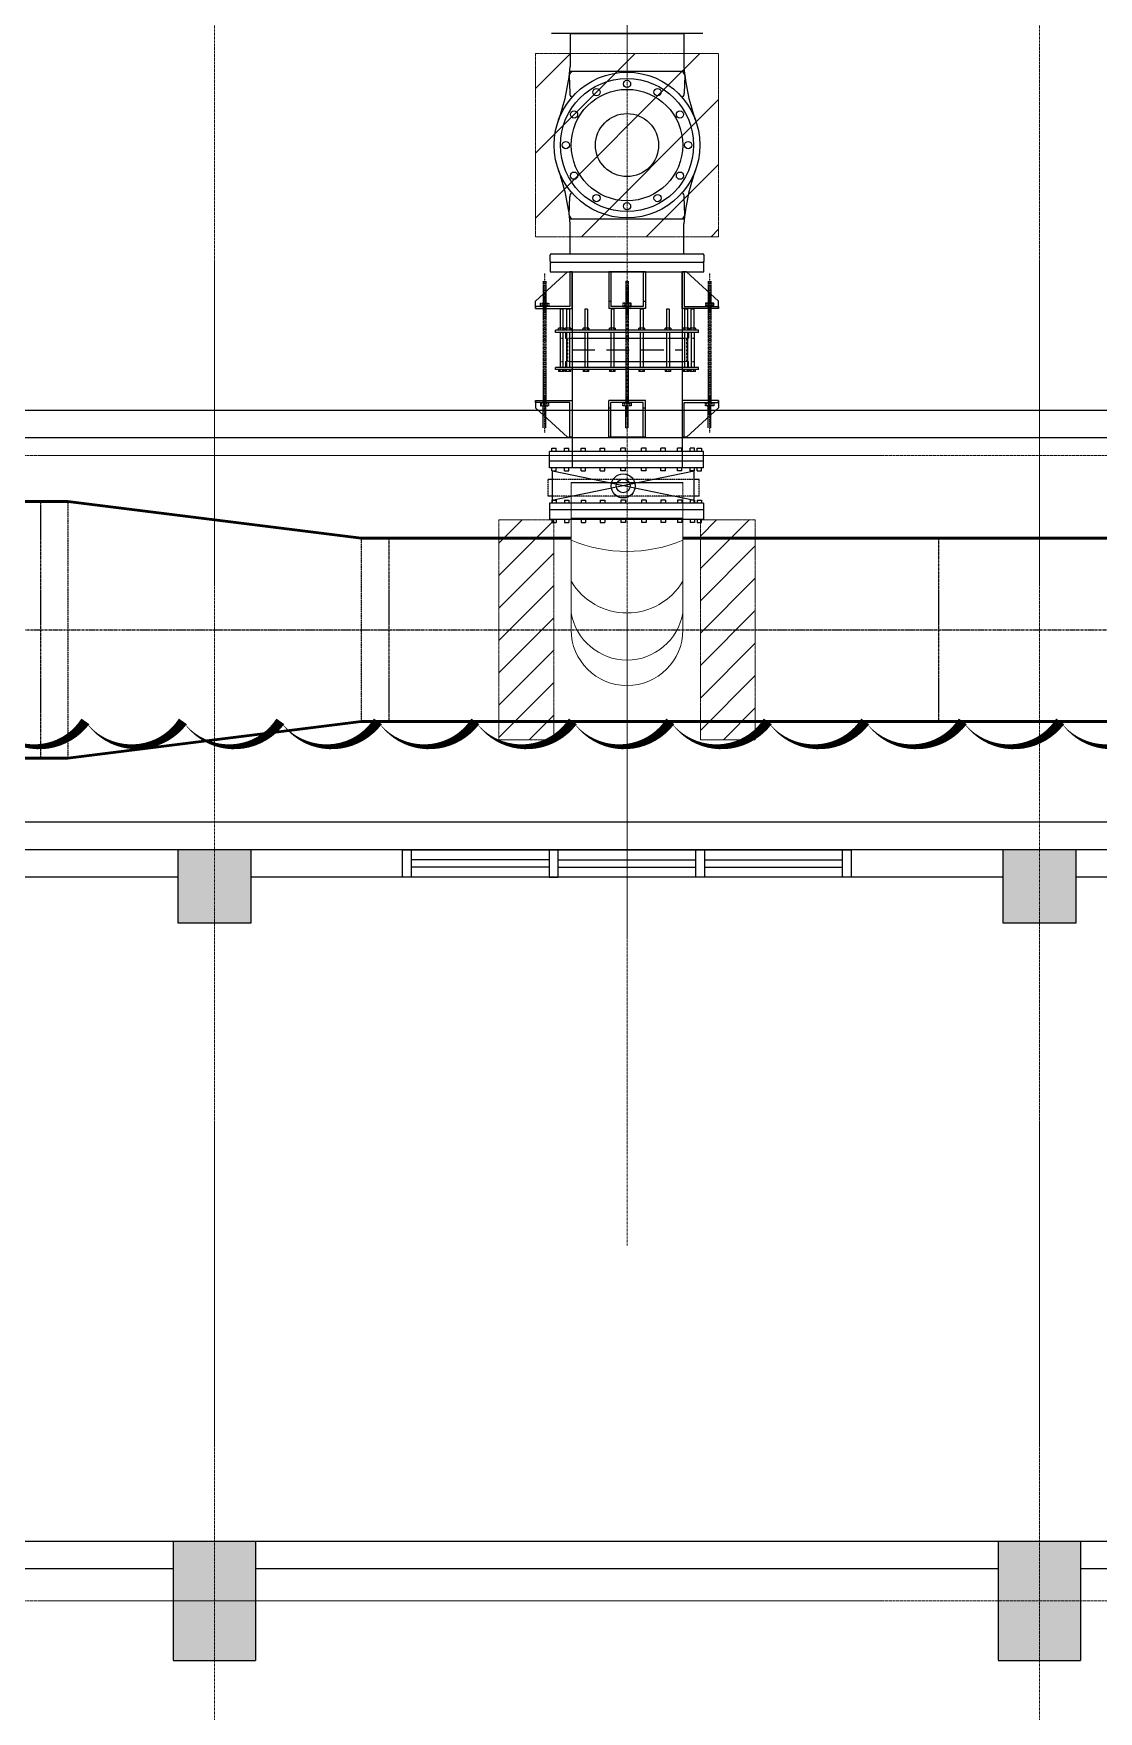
# Model space of a CAD drawing. Header units: inches. Extents: x 0 to 235202, y 0 to 361577.
# Drawn here: x 139195 to 145004, y 297622 to 306778 of the extents above; entities that cross this region are included whole.
import ezdxf

# ---------------------------------------------------------------- set-up
doc = ezdxf.new("R2010")
doc.units = ezdxf.units.IN
doc.header["$MEASUREMENT"] = 0
for name, pattern in [('CENTER', [2, 1.25, -0.25, 0.25, -0.25]), ('HIDDEN', [0.375, 0.25, -0.125]), ('PHANTOM2', [1.25, 0.625, -0.125, 0.125, -0.125, 0.125, -0.125])]:
    doc.linetypes.add(name, pattern=pattern)
for name, color, linetype, lineweight in [('.5', 8, 'Continuous', 0), ('DIM', 251, 'Continuous', 0), ('hid', 8, 'HIDDEN', 0)]:
    doc.layers.add(name, color=color, linetype=linetype, lineweight=lineweight)
for name, color, linetype in [('1', 1, 'CENTER'), ('2', 2, 'HIDDEN'), ('ID_LEGEND', 3, 'Continuous'), ('PIPE', 3, 'Continuous'), ('pipes', 2, 'Continuous'), ('sleeve type coupling', 1, 'Continuous'), ('steel elbow 90deg', 3, 'Continuous')]:
    doc.layers.add(name, color=color, linetype=linetype)

msp = doc.modelspace()

# ---------------------------------------------------------------- hatches: boundary and pattern name
at = {"layer": 'DIM', "linetype": 'HIDDEN', "lineweight": 25, "ltscale": 10}
h = msp.add_hatch(color=8, dxfattribs=at)
h.paths.add_polyline_path([(144882.6, 302324.5), (144482.6, 302324.5), (144482.6, 301924.5), (144882.6, 301924.5)])
h.paths.add_polyline_path([(140382.6, 302324.5), (139982.6, 302324.5), (139982.6, 301924.5), (140382.6, 301924.5)])
h.paths.add_polyline_path([(140407.6, 298549.5), (139957.6, 298549.5), (139957.6, 297899.5), (140407.6, 297899.5)])
h.paths.add_polyline_path([(144907.6, 298549.5), (144457.6, 298549.5), (144457.6, 297899.5), (144907.6, 297899.5)])

# ---------------------------------------------------------------- linework, layer by layer
at = {"layer": '.5', "color": 8, "linetype": 'CENTER', "ltscale": 10}
for p, q in [((140182.6, 294028.3), (140182.6, 325315.2)), ((144682.6, 294028.3), (144682.6, 325272.8)), ((142432.6, 323494.6), (142432.6, 300165.4)), ((169573.2, 304475.8), (105058.9, 304475.8)), ((169573.2, 298225.3), (105058.9, 298225.3))]:
    msp.add_line(p, q, dxfattribs=at)
at = {"color": 8, "lineweight": -3, "ltscale": 5}
for p, q in [((142845.4, 306777.8), (142019.8, 306777.8)), ((142012.6, 305535.9), (142012.6, 305569.4)), ((142019.8, 305576.7), (142845.4, 305576.7)), ((142845.4, 305528.7), (142019.8, 305528.7)), ((142852.6, 305569.4), (142852.6, 305535.9))]:
    msp.add_line(p, q, dxfattribs=at)
at = {"color": 8}
for p, q in [((142852.6, 305528.7), (142012.6, 305528.7)), ((142012.6, 305528.7), (142012.6, 305476.7)), ((142852.6, 305476.7), (142852.6, 305528.7)), ((141932.6, 305316.7), (142107.6, 305476.7)), ((142012.6, 305476.7), (142852.6, 305476.7)), ((142107.6, 305476.7), (142132.6, 305476.7)), ((142132.6, 305476.7), (142120.6, 305476.7)), ((142120.6, 305476.7), (142120.6, 305288.7)), ((142132.6, 305276.7), (142132.6, 305476.7)), ((142332.6, 305476.7), (142332.6, 305276.7)), ((142532.6, 305476.7), (142332.6, 305476.7)), ((142344.6, 305476.7), (142344.6, 305288.7)), ((142520.6, 305476.7), (142520.6, 305288.7)), ((142532.6, 305476.7), (142532.6, 305276.7)), ((142757.6, 305476.7), (142732.6, 305476.7)), ((142732.6, 305476.7), (142744.6, 305476.7)), ((142732.6, 305276.7), (142732.6, 305476.7)), ((142744.6, 305476.7), (142744.6, 305288.7)), ((142932.6, 305316.7), (142757.6, 305476.7)), ((141932.6, 305276.7), (141932.6, 305316.7)), ((142120.6, 305288.7), (141932.6, 305288.7)), ((141932.6, 305288.7), (141932.6, 305276.7)), ((141932.6, 305276.7), (142132.6, 305276.7)), ((142332.6, 305316.7), (142344.6, 305316.7)), ((142532.6, 305276.7), (142332.6, 305276.7)), ((142520.6, 305288.7), (142344.6, 305288.7)), ((142520.6, 305316.7), (142532.6, 305316.7)), ((142932.6, 305276.7), (142732.6, 305276.7)), ((142744.6, 305288.7), (142932.6, 305288.7)), ((142932.6, 305276.7), (142932.6, 305316.7)), ((142932.6, 305288.7), (142932.6, 305276.7)), ((141932.6, 304776.3), (141932.6, 304736.3)), ((141932.6, 304764.3), (141932.6, 304776.3)), ((141932.6, 304776.3), (142132.6, 304776.3)), ((142120.6, 304764.3), (141932.6, 304764.3)), ((141932.6, 304736.3), (142107.6, 304576.3)), ((142120.6, 304576.3), (142120.6, 304764.3)), ((142132.6, 304776.3), (142132.6, 304576.3)), ((142332.6, 304576.3), (142332.6, 304776.3)), ((142532.6, 304776.3), (142332.6, 304776.3)), ((142332.6, 304736.3), (142344.6, 304736.3)), ((142344.6, 304576.3), (142344.6, 304764.3)), ((142520.6, 304764.3), (142344.6, 304764.3)), ((142520.6, 304576.3), (142520.6, 304764.3)), ((142520.6, 304736.3), (142532.6, 304736.3)), ((142532.6, 304576.3), (142532.6, 304776.3)), ((142932.6, 304776.3), (142732.6, 304776.3)), ((142732.6, 304776.3), (142732.6, 304576.3)), ((142744.6, 304576.3), (142744.6, 304764.3)), ((142744.6, 304764.3), (142932.6, 304764.3)), ((142932.6, 304736.3), (142757.6, 304576.3)), ((142932.6, 304776.3), (142932.6, 304736.3)), ((142932.6, 304764.3), (142932.6, 304776.3)), ((142107.6, 304576.3), (142132.6, 304576.3)), ((142132.6, 304576.3), (142120.6, 304576.3)), ((142532.6, 304576.3), (142332.6, 304576.3)), ((142757.6, 304576.3), (142732.6, 304576.3)), ((142732.6, 304576.3), (142744.6, 304576.3)), ((142850.1, 304497.6), (142010.1, 304497.6)), ((142010.1, 304408.9), (142010.1, 304497.6)), ((142850.1, 304444.9), (142010.1, 304444.9)), ((142022.2, 304514.8), (142046.4, 304514.8)), ((142022.2, 304497.6), (142022.2, 304514.8)), ((142046.4, 304497.6), (142046.4, 304514.8)), ((142091.5, 304514.8), (142115.7, 304514.8)), ((142091.5, 304497.6), (142091.5, 304514.8)), ((142115.7, 304497.6), (142115.7, 304514.8)), ((142181.8, 304514.8), (142206, 304514.8)), ((142181.8, 304497.6), (142181.8, 304514.8)), ((142206, 304497.6), (142206, 304514.8)), ((142286.9, 304514.8), (142311.1, 304514.8)), ((142286.9, 304497.6), (142286.9, 304514.8)), ((142311.1, 304497.6), (142311.1, 304514.8)), ((142399.7, 304497.6), (142399.7, 304514.8)), ((142423.9, 304514.8), (142399.7, 304514.8)), ((142423.9, 304497.6), (142423.9, 304514.8)), ((142512.5, 304497.6), (142512.5, 304514.8)), ((142536.8, 304514.8), (142512.5, 304514.8)), ((142536.8, 304497.6), (142536.8, 304514.8)), ((142617.7, 304497.6), (142617.7, 304514.8)), ((142641.9, 304514.8), (142617.7, 304514.8)), ((142641.9, 304497.6), (142641.9, 304514.8)), ((142707.9, 304497.6), (142707.9, 304514.8)), ((142732.2, 304514.8), (142707.9, 304514.8)), ((142732.2, 304497.6), (142732.2, 304514.8)), ((142777.2, 304497.6), (142777.2, 304514.8)), ((142801.4, 304514.8), (142777.2, 304514.8)), ((142801.4, 304497.6), (142801.4, 304514.8)), ((142815.5, 304497.6), (142815.5, 304514.8)), ((142815.5, 304514.8), (142839.7, 304514.8)), ((142839.7, 304514.8), (142839.7, 304497.6)), ((142850.1, 304408.9), (142850.1, 304497.6)), ((142025.6, 304344.5), (142002.4, 304344.5)), ((142850.1, 304408.9), (142010.1, 304408.9)), ((142022.2, 304391.7), (142022.2, 304408.9)), ((142022.2, 304230.9), (142798.1, 304391.7)), ((142022.2, 304391.7), (142046.4, 304391.7)), ((142025.6, 304391.7), (142801.4, 304230.9)), ((142025.6, 304213.7), (142025.6, 304391.7)), ((142046.4, 304391.7), (142046.4, 304408.9)), ((142091.5, 304391.7), (142091.5, 304408.9)), ((142091.5, 304391.7), (142115.7, 304391.7)), ((142115.7, 304391.7), (142115.7, 304408.9)), ((142181.8, 304391.7), (142181.8, 304408.9)), ((142181.8, 304391.7), (142206, 304391.7)), ((142206, 304391.7), (142206, 304408.9)), ((142286.9, 304391.7), (142286.9, 304408.9)), ((142286.9, 304391.7), (142311.1, 304391.7)), ((142311.1, 304391.7), (142311.1, 304408.9)), ((142399.7, 304391.7), (142399.7, 304408.9)), ((142423.9, 304391.7), (142399.7, 304391.7)), ((142423.9, 304391.7), (142423.9, 304408.9)), ((142512.5, 304391.7), (142512.5, 304408.9)), ((142536.8, 304391.7), (142512.5, 304391.7)), ((142536.8, 304391.7), (142536.8, 304408.9)), ((142617.7, 304391.7), (142617.7, 304408.9)), ((142641.9, 304391.7), (142617.7, 304391.7)), ((142641.9, 304391.7), (142641.9, 304408.9)), ((142707.9, 304391.7), (142707.9, 304408.9)), ((142732.2, 304391.7), (142707.9, 304391.7)), ((142732.2, 304391.7), (142732.2, 304408.9)), ((142777.2, 304391.7), (142777.2, 304408.9)), ((142801.4, 304391.7), (142777.2, 304391.7)), ((142798.1, 304213.7), (142798.1, 304391.7)), ((142825.8, 304344.5), (142798.1, 304344.5)), ((142801.4, 304391.7), (142801.4, 304408.9)), ((142815.5, 304391.7), (142815.5, 304408.9)), ((142815.5, 304391.7), (142839.7, 304391.7)), ((142839.7, 304391.7), (142839.7, 304408.9)), ((142025.6, 304254.2), (142002.4, 304254.2)), ((142825.8, 304254.2), (142798.1, 304254.2)), ((142010.1, 304214.6), (142010.1, 304126.6)), ((142850.1, 304214.6), (142010.1, 304214.6)), ((142850.1, 304178.6), (142010.1, 304178.6)), ((142022.2, 304231.8), (142046.4, 304231.8)), ((142022.2, 304231.8), (142022.2, 304214.6)), ((142046.4, 304231.8), (142046.4, 304214.6)), ((142091.5, 304231.8), (142115.7, 304231.8)), ((142091.5, 304231.8), (142091.5, 304214.6)), ((142115.7, 304231.8), (142115.7, 304214.6)), ((142181.8, 304231.8), (142206, 304231.8)), ((142181.8, 304231.8), (142181.8, 304214.6)), ((142206, 304231.8), (142206, 304214.6)), ((142286.9, 304231.8), (142311.1, 304231.8)), ((142286.9, 304231.8), (142286.9, 304214.6)), ((142311.1, 304231.8), (142311.1, 304214.6)), ((142399.7, 304231.8), (142399.7, 304214.6)), ((142423.9, 304231.8), (142399.7, 304231.8)), ((142423.9, 304231.8), (142423.9, 304214.6)), ((142512.5, 304231.8), (142512.5, 304214.6)), ((142536.8, 304231.8), (142512.5, 304231.8)), ((142536.8, 304231.8), (142536.8, 304214.6)), ((142617.7, 304231.8), (142617.7, 304214.6)), ((142641.9, 304231.8), (142617.7, 304231.8)), ((142641.9, 304231.8), (142641.9, 304214.6)), ((142707.9, 304231.8), (142707.9, 304214.6)), ((142732.2, 304231.8), (142707.9, 304231.8)), ((142732.2, 304231.8), (142732.2, 304214.6)), ((142777.2, 304231.8), (142777.2, 304214.6)), ((142801.4, 304231.8), (142777.2, 304231.8)), ((142801.4, 304231.8), (142801.4, 304214.6)), ((142815.5, 304231.8), (142815.5, 304214.6)), ((142815.5, 304231.8), (142839.7, 304231.8)), ((142839.7, 304231.8), (142839.7, 304214.6)), ((142850.1, 304214.6), (142850.1, 304126.6)), ((142850.1, 304126.6), (142010.1, 304126.6)), ((142022.2, 304126.6), (142022.2, 304109.3)), ((142022.2, 304109.3), (142046.4, 304109.3)), ((142046.4, 304126.6), (142046.4, 304109.3)), ((142091.5, 304126.6), (142091.5, 304109.3)), ((142091.5, 304109.3), (142115.7, 304109.3)), ((142115.7, 304126.6), (142115.7, 304109.3)), ((142181.8, 304126.6), (142181.8, 304109.3)), ((142181.8, 304109.3), (142206, 304109.3)), ((142206, 304126.6), (142206, 304109.3)), ((142286.9, 304126.6), (142286.9, 304109.3)), ((142286.9, 304109.3), (142311.1, 304109.3)), ((142311.1, 304126.6), (142311.1, 304109.3)), ((142399.7, 304126.6), (142399.7, 304109.3)), ((142423.9, 304109.3), (142399.7, 304109.3)), ((142423.9, 304126.6), (142423.9, 304109.3)), ((142512.5, 304126.6), (142512.5, 304109.3)), ((142536.8, 304109.3), (142512.5, 304109.3)), ((142536.8, 304126.6), (142536.8, 304109.3)), ((142617.7, 304126.6), (142617.7, 304109.3)), ((142641.9, 304109.3), (142617.7, 304109.3)), ((142641.9, 304126.6), (142641.9, 304109.3)), ((142707.9, 304126.6), (142707.9, 304109.3)), ((142732.2, 304109.3), (142707.9, 304109.3)), ((142732.2, 304126.6), (142732.2, 304109.3)), ((142777.2, 304126.6), (142777.2, 304109.3)), ((142801.4, 304109.3), (142777.2, 304109.3)), ((142801.4, 304126.6), (142801.4, 304109.3)), ((142815.5, 304126.6), (142815.5, 304109.3)), ((142815.5, 304109.3), (142839.7, 304109.3)), ((142839.7, 304109.3), (142839.7, 304126.6))]:
    msp.add_line(p, q, dxfattribs=at)
at = {"color": 8, "linetype": 'HIDDEN'}
for p, q in [((142002.4, 304254.2), (142002.4, 304344.5)), ((142798.1, 304344.5), (142025.6, 304344.5)), ((142825.8, 304254.2), (142825.8, 304344.5)), ((142798.1, 304254.2), (142025.6, 304254.2))]:
    msp.add_line(p, q, dxfattribs=at)
at = {"color": 8, "linetype": 'PHANTOM2', "ltscale": 20}
msp.add_line((125082.6, 303524.6), (152564.9, 303524.6), dxfattribs=at)
at = {"color": 1}
msp.add_lwpolyline([(138946.1, 303024.6, 0, 53.2, 0.520567), (139477.9, 303024.6, 0, 53.2, 0.520567), (140009.7, 303024.6, 0, 53.2, 0.520567), (140541.6, 303024.6, 0, 53.2, 0.520567), (141073.4, 303024.6, 0, 53.2, 0.520567), (141605.2, 303024.6, 0, 53.2, 0.520567), (142137, 303024.6, 0, 53.2, 0.520567), (142668.8, 303024.6, 0, 53.2, 0.520567), (143200.6, 303024.6, 0, 53.2, 0.520567), (143732.4, 303024.6, 0, 53.2, 0.520567), (144264.2, 303024.6, 0, 53.2, 0.520567), (144796, 303024.6, 0, 53.2, 0.520567), (145327.8, 303024.6, 0, 53.2, 0.520567), (145859.6, 303024.6, 0, 53.2, 0.520567), (146391.4, 303024.6, 0, 53.2, 0.520567), (146923.2, 303024.6, 0, 53.2, 0.520567), (147455, 303024.6, 0, 53.2, 0.520567), (147986.8, 303024.6, 0, 53.2, 0.520567), (148518.6, 303024.6, 0, 53.2, 0.520567), (149050.4, 303024.6, 0, 53.2, 0.520567)], format="xyseb", dxfattribs=at)
at = {"color": 8}
for radius in [65.7, 37.5]:
    msp.add_circle((142411.8, 304309.4), radius, dxfattribs=at)
at = {"color": 8, "lineweight": -3, "ltscale": 5}
for centre, start, end in [((142019.8, 305569.4), 90, 180), ((142019.8, 305535.9), 180, 270), ((142845.4, 305569.4), 0, 90), ((142845.4, 305535.9), 270, 0)]:
    msp.add_arc(centre, 7.24, start, end, dxfattribs=at)
at = {"layer": '1', "color": 8, "linetype": 'CENTER', "ltscale": 0.09}
for p, q in [((141982.6, 305470.8), (141982.6, 304601)), ((142882.6, 305470.8), (142882.6, 304601))]:
    msp.add_line(p, q, dxfattribs=at)
at = {"layer": '1', "color": 8}
for p, q in [((141976, 305426.7), (141976, 304764.3)), ((141976, 305426.7), (141976, 305305.9)), ((141989.2, 305363.2), (141976, 305363.2)), ((141989.2, 305363.2), (141976, 305363.2)), ((141989.2, 305359.2), (141976, 305359.2)), ((141989.2, 305359.2), (141976, 305359.2)), ((141989.2, 305359.2), (141976, 305359.2)), ((141989.2, 305359.2), (141976, 305359.2)), ((141989.2, 305355.1), (141976, 305355.1)), ((141989.2, 305355.1), (141976, 305355.1)), ((141989.2, 305351.3), (141976, 305351.3)), ((141989.2, 305351.3), (141976, 305351.3)), ((141989.2, 305347.2), (141976, 305347.2)), ((141989.2, 305347.2), (141976, 305347.2)), ((141989.2, 305347.2), (141976, 305347.2)), ((141989.2, 305347.2), (141976, 305347.2)), ((141989.2, 305343.1), (141976, 305343.1)), ((141989.2, 305343.1), (141976, 305343.1)), ((141989.2, 305426.7), (141989.2, 305305.9)), ((141989.3, 305426.7), (141989.3, 304764.3)), ((142426, 305426.7), (142426, 304764.3)), ((142426, 305426.7), (142426, 305305.9)), ((142426, 305426.7), (142439.2, 305426.7)), ((142426, 305426.7), (142439.2, 305426.7)), ((142426, 305363.2), (142439.2, 305363.2)), ((142426, 305363.2), (142439.2, 305363.2)), ((142426, 305359.2), (142439.2, 305359.2)), ((142426, 305359.2), (142439.2, 305359.2)), ((142426, 305359.2), (142439.2, 305359.2)), ((142426, 305359.2), (142439.2, 305359.2)), ((142426, 305355.1), (142439.2, 305355.1)), ((142426, 305355.1), (142439.2, 305355.1)), ((142426, 305351.3), (142439.2, 305351.3)), ((142426, 305351.3), (142439.2, 305351.3)), ((142426, 305347.2), (142439.2, 305347.2)), ((142426, 305347.2), (142439.2, 305347.2)), ((142426, 305347.2), (142439.2, 305347.2)), ((142426, 305347.2), (142439.2, 305347.2)), ((142426, 305343.1), (142439.2, 305343.1)), ((142426, 305343.1), (142439.2, 305343.1)), ((142439.2, 305426.7), (142439.2, 304764.3)), ((142439.2, 305426.7), (142439.2, 305305.9)), ((142876, 305426.7), (142876, 304764.3)), ((142876, 305426.7), (142876, 305305.9)), ((142876, 305363.2), (142889.2, 305363.2)), ((142876, 305363.2), (142889.2, 305363.2)), ((142876, 305359.2), (142889.2, 305359.2)), ((142876, 305359.2), (142889.2, 305359.2)), ((142876, 305359.2), (142889.2, 305359.2)), ((142876, 305359.2), (142889.2, 305359.2)), ((142876, 305355.1), (142889.2, 305355.1)), ((142876, 305355.1), (142889.2, 305355.1)), ((142876, 305351.3), (142889.2, 305351.3)), ((142876, 305351.3), (142889.2, 305351.3)), ((142876, 305347.2), (142889.2, 305347.2)), ((142876, 305347.2), (142889.2, 305347.2)), ((142876, 305347.2), (142889.2, 305347.2)), ((142876, 305347.2), (142889.2, 305347.2)), ((142876, 305343.1), (142889.2, 305343.1)), ((142876, 305343.1), (142889.2, 305343.1)), ((142889.2, 305426.7), (142889.2, 304764.3)), ((142889.2, 305426.7), (142889.2, 305305.9)), ((141959.9, 305288.7), (141959.9, 305305.9)), ((141959.9, 305305.9), (142005.4, 305305.9)), ((141959.9, 305288.7), (141959.9, 305305.9)), ((141959.9, 305305.9), (142005.4, 305305.9)), ((142005.4, 305288.7), (141959.9, 305288.7)), ((142005.4, 305288.7), (141959.9, 305288.7)), ((141968, 305305.9), (141968, 305288.7)), ((141968, 305305.9), (141968, 305288.7)), ((141989.2, 305339), (141976, 305339)), ((141989.2, 305339), (141976, 305339)), ((141989.2, 305334.9), (141976, 305334.9)), ((141989.2, 305334.9), (141976, 305334.9)), ((141989.2, 305330.8), (141976, 305330.8)), ((141989.2, 305330.8), (141976, 305330.8)), ((141989.2, 305326.7), (141976, 305326.7)), ((141989.2, 305326.7), (141976, 305326.7)), ((141989.2, 305322.7), (141976, 305322.7)), ((141989.2, 305322.7), (141976, 305322.7)), ((141989.2, 305318.6), (141976, 305318.6)), ((141989.2, 305318.6), (141976, 305318.6)), ((141989.2, 305314.5), (141976, 305314.5)), ((141989.2, 305314.5), (141976, 305314.5)), ((141989.2, 305310.4), (141976, 305310.4)), ((141989.2, 305310.4), (141976, 305310.4)), ((141989.2, 305306.3), (141976, 305306.3)), ((141989.2, 305306.3), (141976, 305306.3)), ((141989.2, 305285.9), (141976, 305285.9)), ((141989.2, 305285.9), (141976, 305285.9)), ((141989.2, 305281.8), (141976, 305281.8)), ((141989.2, 305281.8), (141976, 305281.8)), ((141989.2, 305277.7), (141976, 305277.7)), ((141989.2, 305277.7), (141976, 305277.7)), ((141989.2, 305273.6), (141976, 305273.6)), ((141989.2, 305273.6), (141976, 305273.6)), ((141989.2, 305269.5), (141976, 305269.5)), ((141989.2, 305269.5), (141976, 305269.5)), ((141989.2, 305265.5), (141976, 305265.5)), ((141989.2, 305265.5), (141976, 305265.5)), ((141989.2, 305261.4), (141976, 305261.4)), ((141989.2, 305261.4), (141976, 305261.4)), ((141989.2, 305257.3), (141976, 305257.3)), ((141989.2, 305257.3), (141976, 305257.3)), ((141997.2, 305305.9), (141997.2, 305288.7)), ((141997.2, 305305.9), (141997.2, 305288.7)), ((142005.4, 305305.9), (142005.4, 305288.7)), ((142005.4, 305305.9), (142005.4, 305288.7)), ((142455.4, 305305.9), (142409.9, 305305.9)), ((142409.9, 305305.9), (142409.9, 305288.7)), ((142455.4, 305305.9), (142409.9, 305305.9)), ((142409.9, 305305.9), (142409.9, 305288.7)), ((142409.9, 305288.7), (142455.4, 305288.7)), ((142409.9, 305288.7), (142455.4, 305288.7)), ((142418, 305305.9), (142418, 305288.7)), ((142418, 305305.9), (142418, 305288.7)), ((142426, 305339), (142439.2, 305339)), ((142426, 305339), (142439.2, 305339)), ((142426, 305334.9), (142439.2, 305334.9)), ((142426, 305334.9), (142439.2, 305334.9)), ((142426, 305330.8), (142439.2, 305330.8)), ((142426, 305330.8), (142439.2, 305330.8)), ((142426, 305326.7), (142439.2, 305326.7)), ((142426, 305326.7), (142439.2, 305326.7)), ((142426, 305322.7), (142439.2, 305322.7)), ((142426, 305322.7), (142439.2, 305322.7)), ((142426, 305318.6), (142439.2, 305318.6)), ((142426, 305318.6), (142439.2, 305318.6)), ((142426, 305314.5), (142439.2, 305314.5)), ((142426, 305314.5), (142439.2, 305314.5)), ((142426, 305310.4), (142439.2, 305310.4)), ((142426, 305310.4), (142439.2, 305310.4)), ((142426, 305306.3), (142439.2, 305306.3)), ((142426, 305306.3), (142439.2, 305306.3)), ((142426, 305285.9), (142439.2, 305285.9)), ((142426, 305285.9), (142439.2, 305285.9)), ((142426, 305281.8), (142439.2, 305281.8)), ((142426, 305281.8), (142439.2, 305281.8)), ((142426, 305277.7), (142439.2, 305277.7)), ((142426, 305277.7), (142439.2, 305277.7)), ((142426, 305273.6), (142439.2, 305273.6)), ((142426, 305273.6), (142439.2, 305273.6)), ((142426, 305269.5), (142439.2, 305269.5)), ((142426, 305269.5), (142439.2, 305269.5)), ((142426, 305265.5), (142439.2, 305265.5)), ((142426, 305265.5), (142439.2, 305265.5)), ((142426, 305261.4), (142439.2, 305261.4)), ((142426, 305261.4), (142439.2, 305261.4)), ((142426, 305257.3), (142439.2, 305257.3)), ((142426, 305257.3), (142439.2, 305257.3)), ((142447.2, 305305.9), (142447.2, 305288.7)), ((142447.2, 305305.9), (142447.2, 305288.7)), ((142455.4, 305288.7), (142455.4, 305305.9)), ((142455.4, 305288.7), (142455.4, 305305.9)), ((142905.4, 305305.9), (142859.9, 305305.9)), ((142859.9, 305305.9), (142859.9, 305288.7)), ((142905.4, 305305.9), (142859.9, 305305.9)), ((142859.9, 305305.9), (142859.9, 305288.7)), ((142859.9, 305288.7), (142905.4, 305288.7)), ((142859.9, 305288.7), (142905.4, 305288.7)), ((142868, 305305.9), (142868, 305288.7)), ((142868, 305305.9), (142868, 305288.7)), ((142876, 305339), (142889.2, 305339)), ((142876, 305339), (142889.2, 305339)), ((142876, 305334.9), (142889.2, 305334.9)), ((142876, 305334.9), (142889.2, 305334.9)), ((142876, 305330.8), (142889.2, 305330.8)), ((142876, 305330.8), (142889.2, 305330.8)), ((142876, 305326.7), (142889.2, 305326.7)), ((142876, 305326.7), (142889.2, 305326.7)), ((142876, 305322.7), (142889.2, 305322.7)), ((142876, 305322.7), (142889.2, 305322.7)), ((142876, 305318.6), (142889.2, 305318.6)), ((142876, 305318.6), (142889.2, 305318.6)), ((142876, 305314.5), (142889.2, 305314.5)), ((142876, 305314.5), (142889.2, 305314.5)), ((142876, 305310.4), (142889.2, 305310.4)), ((142876, 305310.4), (142889.2, 305310.4)), ((142876, 305306.3), (142889.2, 305306.3)), ((142876, 305306.3), (142889.2, 305306.3)), ((142876, 305285.9), (142889.2, 305285.9)), ((142876, 305285.9), (142889.2, 305285.9)), ((142876, 305281.8), (142889.2, 305281.8)), ((142876, 305281.8), (142889.2, 305281.8)), ((142876, 305277.7), (142889.2, 305277.7)), ((142876, 305277.7), (142889.2, 305277.7)), ((142876, 305273.6), (142889.2, 305273.6)), ((142876, 305273.6), (142889.2, 305273.6)), ((142876, 305269.5), (142889.2, 305269.5)), ((142876, 305269.5), (142889.2, 305269.5)), ((142876, 305265.5), (142889.2, 305265.5)), ((142876, 305265.5), (142889.2, 305265.5)), ((142876, 305261.4), (142889.2, 305261.4)), ((142876, 305261.4), (142889.2, 305261.4)), ((142876, 305257.3), (142889.2, 305257.3)), ((142876, 305257.3), (142889.2, 305257.3)), ((142897.2, 305305.9), (142897.2, 305288.7)), ((142897.2, 305305.9), (142897.2, 305288.7)), ((142905.4, 305288.7), (142905.4, 305305.9)), ((142905.4, 305288.7), (142905.4, 305305.9)), ((141989.2, 304795.6), (141976, 304795.6)), ((141989.2, 304795.6), (141976, 304795.6)), ((141989.2, 304791.6), (141976, 304791.6)), ((141989.2, 304791.6), (141976, 304791.6)), ((142426, 304795.6), (142439.2, 304795.6)), ((142426, 304795.6), (142439.2, 304795.6)), ((142426, 304791.6), (142439.2, 304791.6)), ((142426, 304791.6), (142439.2, 304791.6)), ((142876, 304795.6), (142889.2, 304795.6)), ((142876, 304795.6), (142889.2, 304795.6)), ((142876, 304791.6), (142889.2, 304791.6)), ((142876, 304791.6), (142889.2, 304791.6)), ((141959.9, 304764.3), (141959.9, 304747.1)), ((142005.4, 304764.3), (141959.9, 304764.3)), ((141959.9, 304764.3), (141959.9, 304747.1)), ((142005.4, 304764.3), (141959.9, 304764.3)), ((141959.9, 304747.1), (142005.4, 304747.1)), ((141959.9, 304747.1), (142005.4, 304747.1)), ((141968, 304747.1), (141968, 304764.3)), ((141968, 304747.1), (141968, 304764.3)), ((141989.2, 304787.5), (141976, 304787.5)), ((141989.2, 304787.5), (141976, 304787.5)), ((141989.2, 304783.4), (141976, 304783.4)), ((141989.2, 304783.4), (141976, 304783.4)), ((141989.2, 304779.3), (141976, 304779.3)), ((141989.2, 304779.3), (141976, 304779.3)), ((141989.2, 304775.2), (141976, 304775.2)), ((141989.2, 304775.2), (141976, 304775.2)), ((141989.2, 304771.1), (141976, 304771.1)), ((141989.2, 304771.1), (141976, 304771.1)), ((141989.2, 304767), (141976, 304767)), ((141989.2, 304767), (141976, 304767)), ((141976, 304626.3), (141976, 304747.1)), ((141989.2, 304746.6), (141976, 304746.6)), ((141989.2, 304746.6), (141976, 304746.6)), ((141989.2, 304742.5), (141976, 304742.5)), ((141989.2, 304742.5), (141976, 304742.5)), ((141989.2, 304738.4), (141976, 304738.4)), ((141989.2, 304738.4), (141976, 304738.4)), ((141989.2, 304734.3), (141976, 304734.3)), ((141989.2, 304734.3), (141976, 304734.3)), ((141989.2, 304730.3), (141976, 304730.3)), ((141989.2, 304730.3), (141976, 304730.3)), ((141989.2, 304726.2), (141976, 304726.2)), ((141989.2, 304726.2), (141976, 304726.2)), ((141989.2, 304722.1), (141976, 304722.1)), ((141989.2, 304722.1), (141976, 304722.1)), ((141989.2, 304718), (141976, 304718)), ((141989.2, 304718), (141976, 304718)), ((141989.2, 304713.9), (141976, 304713.9)), ((141989.2, 304713.9), (141976, 304713.9)), ((141989.2, 304709.8), (141976, 304709.8)), ((141989.2, 304709.8), (141976, 304709.8)), ((141989.2, 304705.7), (141976, 304705.7)), ((141989.2, 304705.7), (141976, 304705.7)), ((141989.2, 304705.7), (141976, 304705.7)), ((141989.2, 304705.7), (141976, 304705.7)), ((141989.2, 304701.7), (141976, 304701.7)), ((141989.2, 304701.7), (141976, 304701.7)), ((141989.2, 304626.3), (141989.2, 304747.1)), ((141997.2, 304747.1), (141997.2, 304764.3)), ((141997.2, 304747.1), (141997.2, 304764.3)), ((142005.4, 304747.1), (142005.4, 304764.3)), ((142005.4, 304747.1), (142005.4, 304764.3)), ((142409.9, 304747.1), (142409.9, 304764.3)), ((142409.9, 304764.3), (142455.4, 304764.3)), ((142409.9, 304747.1), (142409.9, 304764.3)), ((142409.9, 304764.3), (142455.4, 304764.3)), ((142455.4, 304747.1), (142409.9, 304747.1)), ((142455.4, 304747.1), (142409.9, 304747.1)), ((142418, 304747.1), (142418, 304764.3)), ((142418, 304747.1), (142418, 304764.3)), ((142426, 304787.5), (142439.2, 304787.5)), ((142426, 304787.5), (142439.2, 304787.5)), ((142426, 304783.4), (142439.2, 304783.4)), ((142426, 304783.4), (142439.2, 304783.4)), ((142426, 304779.3), (142439.2, 304779.3)), ((142426, 304779.3), (142439.2, 304779.3)), ((142426, 304775.2), (142439.2, 304775.2)), ((142426, 304775.2), (142439.2, 304775.2)), ((142426, 304771.1), (142439.2, 304771.1)), ((142426, 304771.1), (142439.2, 304771.1)), ((142426, 304767), (142439.2, 304767)), ((142426, 304767), (142439.2, 304767)), ((142426, 304626.3), (142426, 304747.1)), ((142426, 304746.6), (142439.2, 304746.6)), ((142426, 304746.6), (142439.2, 304746.6)), ((142426, 304742.5), (142439.2, 304742.5)), ((142426, 304742.5), (142439.2, 304742.5)), ((142426, 304738.4), (142439.2, 304738.4)), ((142426, 304738.4), (142439.2, 304738.4)), ((142426, 304734.3), (142439.2, 304734.3)), ((142426, 304734.3), (142439.2, 304734.3)), ((142426, 304730.3), (142439.2, 304730.3)), ((142426, 304730.3), (142439.2, 304730.3)), ((142426, 304726.2), (142439.2, 304726.2)), ((142426, 304726.2), (142439.2, 304726.2)), ((142426, 304722.1), (142439.2, 304722.1)), ((142426, 304722.1), (142439.2, 304722.1)), ((142426, 304718), (142439.2, 304718)), ((142426, 304718), (142439.2, 304718)), ((142426, 304713.9), (142439.2, 304713.9)), ((142426, 304713.9), (142439.2, 304713.9)), ((142426, 304709.8), (142439.2, 304709.8)), ((142426, 304709.8), (142439.2, 304709.8)), ((142426, 304705.7), (142439.2, 304705.7)), ((142426, 304705.7), (142439.2, 304705.7)), ((142426, 304705.7), (142439.2, 304705.7)), ((142426, 304705.7), (142439.2, 304705.7)), ((142426, 304701.7), (142439.2, 304701.7)), ((142426, 304701.7), (142439.2, 304701.7)), ((142439.2, 304626.3), (142439.2, 304747.1)), ((142447.2, 304747.1), (142447.2, 304764.3)), ((142447.2, 304747.1), (142447.2, 304764.3)), ((142455.4, 304764.3), (142455.4, 304747.1)), ((142455.4, 304764.3), (142455.4, 304747.1)), ((142859.9, 304747.1), (142859.9, 304764.3)), ((142859.9, 304764.3), (142905.4, 304764.3)), ((142859.9, 304747.1), (142859.9, 304764.3)), ((142859.9, 304764.3), (142905.4, 304764.3)), ((142905.4, 304747.1), (142859.9, 304747.1)), ((142905.4, 304747.1), (142859.9, 304747.1)), ((142868, 304747.1), (142868, 304764.3)), ((142868, 304747.1), (142868, 304764.3)), ((142876, 304787.5), (142889.2, 304787.5)), ((142876, 304787.5), (142889.2, 304787.5)), ((142876, 304783.4), (142889.2, 304783.4)), ((142876, 304783.4), (142889.2, 304783.4)), ((142876, 304779.3), (142889.2, 304779.3)), ((142876, 304779.3), (142889.2, 304779.3)), ((142876, 304775.2), (142889.2, 304775.2)), ((142876, 304775.2), (142889.2, 304775.2)), ((142876, 304771.1), (142889.2, 304771.1)), ((142876, 304771.1), (142889.2, 304771.1)), ((142876, 304767), (142889.2, 304767)), ((142876, 304767), (142889.2, 304767)), ((142876, 304626.3), (142876, 304747.1)), ((142876, 304746.6), (142889.2, 304746.6)), ((142876, 304746.6), (142889.2, 304746.6)), ((142876, 304742.5), (142889.2, 304742.5)), ((142876, 304742.5), (142889.2, 304742.5)), ((142876, 304738.4), (142889.2, 304738.4)), ((142876, 304738.4), (142889.2, 304738.4)), ((142876, 304734.3), (142889.2, 304734.3)), ((142876, 304734.3), (142889.2, 304734.3)), ((142876, 304730.3), (142889.2, 304730.3)), ((142876, 304730.3), (142889.2, 304730.3)), ((142876, 304726.2), (142889.2, 304726.2)), ((142876, 304726.2), (142889.2, 304726.2)), ((142876, 304722.1), (142889.2, 304722.1)), ((142876, 304722.1), (142889.2, 304722.1)), ((142876, 304718), (142889.2, 304718)), ((142876, 304718), (142889.2, 304718)), ((142876, 304713.9), (142889.2, 304713.9)), ((142876, 304713.9), (142889.2, 304713.9)), ((142876, 304709.8), (142889.2, 304709.8)), ((142876, 304709.8), (142889.2, 304709.8)), ((142876, 304705.7), (142889.2, 304705.7)), ((142876, 304705.7), (142889.2, 304705.7)), ((142876, 304705.7), (142889.2, 304705.7)), ((142876, 304705.7), (142889.2, 304705.7)), ((142876, 304701.7), (142889.2, 304701.7)), ((142876, 304701.7), (142889.2, 304701.7)), ((142889.2, 304626.3), (142889.2, 304747.1)), ((142897.2, 304747.1), (142897.2, 304764.3)), ((142897.2, 304747.1), (142897.2, 304764.3)), ((142905.4, 304764.3), (142905.4, 304747.1)), ((142905.4, 304764.3), (142905.4, 304747.1)), ((141989.2, 304697.8), (141976, 304697.8)), ((141989.2, 304697.8), (141976, 304697.8)), ((141989.2, 304693.8), (141976, 304693.8)), ((141989.2, 304693.8), (141976, 304693.8)), ((141989.2, 304693.8), (141976, 304693.8)), ((141989.2, 304693.8), (141976, 304693.8)), ((141989.2, 304689.7), (141976, 304689.7)), ((141989.2, 304689.7), (141976, 304689.7)), ((142426, 304697.8), (142439.2, 304697.8)), ((142426, 304697.8), (142439.2, 304697.8)), ((142426, 304693.8), (142439.2, 304693.8)), ((142426, 304693.8), (142439.2, 304693.8)), ((142426, 304693.8), (142439.2, 304693.8)), ((142426, 304693.8), (142439.2, 304693.8)), ((142426, 304689.7), (142439.2, 304689.7)), ((142426, 304689.7), (142439.2, 304689.7)), ((142426, 304626.3), (142439.2, 304626.3)), ((142426, 304626.3), (142439.2, 304626.3)), ((139232.7, 304224.6), (139232.7, 302824.6)), ((141132.6, 304024.6), (141132.6, 303024.6)), ((144132.6, 304024.6), (144132.6, 303024.6))]:
    msp.add_line(p, q, dxfattribs=at)
at = {"layer": '1', "color": 8, "linetype": 'HIDDEN', "ltscale": 0.009}
for p, q in [((141976, 305288.7), (141976, 305305.9)), ((141989.2, 305302.2), (141976, 305302.2)), ((141989.2, 305302.2), (141976, 305302.2)), ((141989.2, 305298.1), (141976, 305298.1)), ((141989.2, 305298.1), (141976, 305298.1)), ((141989.2, 305294.1), (141976, 305294.1)), ((141989.2, 305294.1), (141976, 305294.1)), ((141989.2, 305290), (141976, 305290)), ((141989.2, 305290), (141976, 305290)), ((141989.2, 305288.7), (141989.2, 305305.9)), ((142426, 305288.7), (142426, 305305.9)), ((142426, 305302.2), (142439.2, 305302.2)), ((142426, 305302.2), (142439.2, 305302.2)), ((142426, 305298.1), (142439.2, 305298.1)), ((142426, 305298.1), (142439.2, 305298.1)), ((142426, 305294.1), (142439.2, 305294.1)), ((142426, 305294.1), (142439.2, 305294.1)), ((142426, 305290), (142439.2, 305290)), ((142426, 305290), (142439.2, 305290)), ((142439.2, 305288.7), (142439.2, 305305.9)), ((142876, 305288.7), (142876, 305305.9)), ((142876, 305302.2), (142889.2, 305302.2)), ((142876, 305302.2), (142889.2, 305302.2)), ((142876, 305298.1), (142889.2, 305298.1)), ((142876, 305298.1), (142889.2, 305298.1)), ((142876, 305294.1), (142889.2, 305294.1)), ((142876, 305294.1), (142889.2, 305294.1)), ((142876, 305290), (142889.2, 305290)), ((142876, 305290), (142889.2, 305290)), ((142889.2, 305288.7), (142889.2, 305305.9)), ((141976, 304764.3), (141976, 304747.1)), ((141989.2, 304763), (141976, 304763)), ((141989.2, 304763), (141976, 304763)), ((141989.2, 304758.9), (141976, 304758.9)), ((141989.2, 304758.9), (141976, 304758.9)), ((141989.2, 304754.8), (141976, 304754.8)), ((141989.2, 304754.8), (141976, 304754.8)), ((141989.2, 304750.7), (141976, 304750.7)), ((141989.2, 304750.7), (141976, 304750.7)), ((141989.2, 304764.3), (141989.2, 304747.1)), ((142426, 304764.3), (142426, 304747.1)), ((142426, 304763), (142439.2, 304763)), ((142426, 304763), (142439.2, 304763)), ((142426, 304758.9), (142439.2, 304758.9)), ((142426, 304758.9), (142439.2, 304758.9)), ((142426, 304754.8), (142439.2, 304754.8)), ((142426, 304754.8), (142439.2, 304754.8)), ((142426, 304750.7), (142439.2, 304750.7)), ((142426, 304750.7), (142439.2, 304750.7)), ((142439.2, 304764.3), (142439.2, 304747.1)), ((142876, 304764.3), (142876, 304747.1)), ((142876, 304763), (142889.2, 304763)), ((142876, 304763), (142889.2, 304763)), ((142876, 304758.9), (142889.2, 304758.9)), ((142876, 304758.9), (142889.2, 304758.9)), ((142876, 304754.8), (142889.2, 304754.8)), ((142876, 304754.8), (142889.2, 304754.8)), ((142876, 304750.7), (142889.2, 304750.7)), ((142876, 304750.7), (142889.2, 304750.7)), ((142889.2, 304764.3), (142889.2, 304747.1))]:
    msp.add_line(p, q, dxfattribs=at)
at = {"layer": '1', "color": 8, "linetype": 'HIDDEN'}
for p, q in [((139382.7, 304224.6), (139382.7, 302824.6)), ((140982.6, 304024.6), (140982.6, 303024.6))]:
    msp.add_line(p, q, dxfattribs=at)
at = {"layer": '2', "color": 8, "linetype": 'HIDDEN', "ltscale": 500}
msp.add_line((142132.6, 305051.5), (142732.6, 305051.5), dxfattribs=at)
at = {"layer": 'DIM', "color": 8, "linetype": 'HIDDEN', "ltscale": 7}
for p, q in [((142932.6, 306669.2), (141932.6, 306669.2)), ((141932.6, 306669.2), (141932.6, 305669.2)), ((142932.6, 305669.2), (142932.6, 306669.2)), ((141932.6, 305669.2), (142932.6, 305669.2)), ((141732.6, 304124.6), (141732.6, 302924.6)), ((142032.6, 304124.6), (141732.6, 304124.6)), ((142032.6, 302924.6), (142032.6, 304124.6)), ((142832.6, 302924.6), (142832.6, 304124.6)), ((142832.6, 304124.6), (143132.6, 304124.6)), ((143132.6, 304124.6), (143132.6, 302924.6)), ((141732.6, 302924.6), (142032.6, 302924.6)), ((143132.6, 302924.6), (142832.6, 302924.6))]:
    msp.add_line(p, q, dxfattribs=at)
at = {"layer": 'DIM', "color": 8, "linetype": 'Continuous'}
for p, q in [((141932.6, 306478.3), (142123.5, 306669.2)), ((141932.6, 306124.7), (142477, 306669.2)), ((141932.6, 305771.2), (142830.6, 306669.2)), ((142184.2, 305669.2), (142932.6, 306417.6)), ((142537.7, 305669.2), (142932.6, 306064.1)), ((142891.3, 305669.2), (142932.6, 305710.5)), ((141732.6, 303996.5), (141860.7, 304124.6)), ((141732.6, 303819.8), (142032.6, 304119.8)), ((142832.6, 304035.9), (142921.3, 304124.6)), ((142832.6, 303859.1), (143098.1, 304124.6)), ((142832.6, 303682.3), (143132.6, 303982.3)), ((141732.6, 303643), (142032.6, 303943)), ((142832.6, 303505.6), (143132.6, 303805.6)), ((141732.6, 303466.2), (142032.6, 303766.2)), ((142832.6, 303328.8), (143132.6, 303628.8)), ((141732.6, 303289.4), (142032.6, 303589.4)), ((142832.6, 303152), (143132.6, 303452)), ((141732.6, 303112.7), (142032.6, 303412.7)), ((141732.6, 302935.9), (142032.6, 303235.9)), ((142832.6, 302975.2), (143132.6, 303275.2)), ((141898.1, 302924.6), (142032.6, 303059.1)), ((142958.8, 302924.6), (143132.6, 303098.4))]:
    msp.add_line(p, q, dxfattribs=at)
at = {"layer": 'DIM', "color": 8, "linetype": 'HIDDEN', "lineweight": 25, "ltscale": 10}
for p, q in [((126612.4, 304723.1), (153757.6, 304723.1)), ((126762.4, 304573.1), (153607.6, 304573.1)), ((153607.6, 302474.5), (126762.4, 302474.5)), ((153757.6, 302324.5), (126612.4, 302324.5)), ((139982.6, 302324.5), (135882.6, 302324.5)), ((140382.6, 302324.5), (139982.6, 302324.5)), ((139982.6, 302324.5), (139982.6, 301924.5)), ((144482.6, 302324.5), (140382.6, 302324.5)), ((140382.6, 301924.5), (140382.6, 302324.5)), ((141207.6, 302174.5), (141207.6, 302324.5)), ((141207.6, 302324.5), (143657.6, 302324.5)), ((141207.6, 302174.5), (141207.6, 302324.5)), ((141257.6, 302174.5), (141257.6, 302324.5)), ((142057.6, 302324.5), (142007.6, 302324.5)), ((142007.6, 302324.5), (142007.6, 302174.5)), ((142057.6, 302174.5), (142057.6, 302324.5)), ((142807.6, 302174.5), (142807.6, 302324.5)), ((142857.6, 302174.5), (142857.6, 302324.5)), ((143607.6, 302174.5), (143607.6, 302324.5)), ((143657.6, 302174.5), (143657.6, 302324.5)), ((143657.6, 302174.5), (143657.6, 302324.5)), ((144882.6, 302324.5), (144482.6, 302324.5)), ((144482.6, 302324.5), (144482.6, 301924.5)), ((148982.6, 302324.5), (144882.6, 302324.5)), ((144882.6, 301924.5), (144882.6, 302324.5)), ((142007.6, 302269.5), (141257.6, 302269.5)), ((142007.6, 302229.5), (141257.6, 302229.5)), ((142057.6, 302269.5), (142807.6, 302269.5)), ((142057.6, 302229.5), (142807.6, 302229.5)), ((142857.6, 302269.5), (143607.6, 302269.5)), ((142857.6, 302229.5), (143607.6, 302229.5)), ((139982.6, 302174.5), (135882.6, 302174.5)), ((144482.6, 302174.5), (140382.6, 302174.5)), ((143657.6, 302174.5), (141207.6, 302174.5)), ((142007.6, 302174.5), (142057.6, 302174.5)), ((148982.6, 302174.5), (144882.6, 302174.5)), ((139982.6, 301924.5), (140382.6, 301924.5)), ((144482.6, 301924.5), (144882.6, 301924.5)), ((162457.6, 298549.5), (126907.6, 298549.5)), ((140407.6, 298549.5), (139957.6, 298549.5)), ((139957.6, 298549.5), (139957.6, 297899.5)), ((140407.6, 297899.5), (140407.6, 298549.5)), ((144907.6, 298549.5), (144457.6, 298549.5)), ((144457.6, 298549.5), (144457.6, 297899.5)), ((144907.6, 297899.5), (144907.6, 298549.5)), ((139957.6, 298399.5), (135907.2, 298399.5)), ((144457.6, 298399.5), (140407.6, 298399.5)), ((148957.6, 298399.5), (144907.6, 298399.5)), ((139957.6, 297899.5), (140407.6, 297899.5)), ((144457.6, 297899.5), (144907.6, 297899.5))]:
    msp.add_line(p, q, dxfattribs=at)
at = {"layer": 'DIM', "color": 8}
for p, q in [((142127.8, 303524.6), (142127.8, 304327.5)), ((142737.4, 303524.6), (142737.4, 304327.5)), ((142127.8, 304134.1), (142737.4, 304134.1))]:
    msp.add_line(p, q, dxfattribs=at)
at = {"layer": 'DIM', "color": 8, "lineweight": 50}
for p, q in [((139382.7, 304224.6), (138237.4, 304224.6)), ((139382.7, 304224.6), (140982.6, 304024.6)), ((140982.6, 304024.6), (142127.8, 304024.6)), ((146617.6, 304024.6), (142737.4, 304024.6)), ((140982.6, 303024.6), (139382.5, 302824.6)), ((140982.6, 303024.6), (141682.6, 303024.6)), ((148872.4, 303024.6), (141682.6, 303024.6)), ((139382.7, 302824.6), (127932.6, 302824.6))]:
    msp.add_line(p, q, dxfattribs=at)
at = {"layer": 'DIM', "color": 8}
for centre, radius, start, end in [((142432.6, 304748.6), 796.4, 247.5, 292.5), ((142432.6, 303971.6), 355.3, 210.94084, 329.05916), ((142432.6, 303668), 308.9, 189.42017, 350.57983), ((142432.6, 303524.6), 304.8, 180, 0)]:
    msp.add_arc(centre, radius, start, end, dxfattribs=at)
at = {"layer": 'hid', "color": 8, "ltscale": 0.1}
for p, q in [((142102.5, 305115.2), (142118.5, 305115.2)), ((142102.5, 305115.2), (142118.5, 305115.2)), ((142108.9, 304987.8), (142108.9, 305115.2)), ((142746.7, 305115.2), (142762.7, 305115.2)), ((142762.7, 305115.2), (142746.7, 305115.2)), ((142756.4, 304987.8), (142756.4, 305115.2)), ((142102.5, 304987.8), (142118.5, 304987.8)), ((142102.5, 304987.8), (142118.5, 304987.8)), ((142746.7, 304987.8), (142762.7, 304987.8)), ((142762.7, 304987.8), (142746.7, 304987.8))]:
    msp.add_line(p, q, dxfattribs=at)
at = {"layer": 'ID_LEGEND', "color": 8}
msp.add_circle((142432.6, 306169.2), 172.1, dxfattribs=at)
at = {"layer": 'PIPE', "color": 8}
for p, q in [((142122.5, 306777.8), (142122.5, 306597.9)), ((142122.5, 306777.8), (142742.7, 306777.8)), ((142742.7, 306777.8), (142742.7, 306597.9)), ((142117.6, 306549.8), (142120.1, 306452.2)), ((142120.1, 306572.3), (142745.1, 306572.3)), ((142747.7, 306549.8), (142745.1, 306452.2)), ((142117.6, 305788.5), (142120.1, 305886.1)), ((142747.7, 305788.5), (142745.1, 305886.1)), ((142120.1, 305766), (142745.1, 305766)), ((142122.5, 305576.7), (142122.5, 305740.4)), ((142742.7, 305576.7), (142742.7, 305740.4)), ((142122.5, 305576.7), (142742.7, 305576.7))]:
    msp.add_line(p, q, dxfattribs=at)
for centre, radius in [((142432.6, 306169.2), 397.5), ((142432.6, 306169.2), 363.2), ((142432.6, 306169.2), 304.2), ((142265.8, 306458.1), 19.8), ((142432.6, 306502.8), 19.8), ((142599.4, 306458.1), 19.8), ((142143.6, 306336), 19.8), ((142721.6, 306336), 19.8), ((142098.9, 306169.2), 19.8), ((142766.3, 306169.2), 19.8), ((142143.6, 306002.3), 19.8), ((142721.6, 306002.3), 19.8), ((142265.8, 305880.2), 19.8), ((142599.4, 305880.2), 19.8), ((142432.6, 305835.5), 19.8)]:
    msp.add_circle(centre, radius, dxfattribs=at)
for centre, radius, start, end in [((140981.6, 306691.1), 1144.7, 339.65876, 355.3314), ((142158.6, 306539), 42.5, 128.49922, 165.25161), ((142706.6, 306539), 42.5, 14.74839, 51.50078), ((143883.6, 306691.1), 1144.7, 184.6686, 200.34124), ((142146.6, 306451.7), 26.5, 178.86534, 237.03437), ((142718.6, 306451.7), 26.5, 302.96563, 1.13466), ((140981.6, 305647.2), 1144.7, 4.6686, 20.34124), ((143883.6, 305647.2), 1144.7, 159.65876, 175.3314), ((142146.6, 305886.6), 26.5, 122.96563, 181.13466), ((142718.6, 305886.6), 26.5, 358.86534, 57.03437), ((142158.6, 305799.3), 42.5, 194.74839, 231.50078), ((142706.6, 305799.3), 42.5, 308.49922, 345.25161)]:
    msp.add_arc(centre, radius, start, end, dxfattribs=at)
at = {"layer": 'pipes', "color": 8, "ltscale": 2000}
for p, q in [((142132.6, 305476.7), (142132.6, 304406.9)), ((142732.6, 305476.7), (142732.6, 304406.9))]:
    msp.add_line(p, q, dxfattribs=at)
at = {"layer": 'sleeve type coupling', "color": 8}
for p, q in [((142067.4, 305273.8), (142067.4, 305159.2)), ((142082.8, 305273.8), (142067.4, 305273.8)), ((142082.8, 305273.8), (142082.8, 305159.2)), ((142102.8, 305273.8), (142102.8, 305159.2)), ((142118.2, 305273.8), (142102.8, 305273.8)), ((142118.2, 305273.8), (142118.2, 305159.2)), ((142202, 305273.8), (142202, 305159.2)), ((142217.4, 305273.8), (142202, 305273.8)), ((142217.4, 305273.8), (142217.4, 305159.2)), ((142345.3, 305273.8), (142345.3, 305159.2)), ((142360.8, 305273.8), (142345.3, 305273.8)), ((142360.8, 305273.8), (142360.8, 305159.2)), ((142504.4, 305273.8), (142504.4, 305159.2)), ((142519.9, 305273.8), (142504.4, 305273.8)), ((142519.9, 305273.8), (142519.9, 305159.2)), ((142647.8, 305273.8), (142647.8, 305159.2)), ((142663.2, 305273.8), (142647.8, 305273.8)), ((142663.2, 305273.8), (142663.2, 305159.2)), ((142747, 305273.8), (142747, 305159.2)), ((142762.4, 305273.8), (142747, 305273.8)), ((142762.4, 305273.8), (142762.4, 305159.2)), ((142798.1, 305273.8), (142782.1, 305273.8)), ((142782.1, 305159.2), (142782.1, 305273.8)), ((142798.1, 305159.2), (142798.1, 305273.8)), ((142042.6, 305147.2), (142042.6, 305159.2)), ((142822.6, 305159.2), (142042.6, 305159.2)), ((142090.5, 305169.5), (142059.7, 305169.5)), ((142059.7, 305159.2), (142059.7, 305169.5)), ((142090.5, 305169.5), (142090.5, 305159.2)), ((142125.9, 305169.5), (142095.1, 305169.5)), ((142095.1, 305159.2), (142095.1, 305169.5)), ((142125.9, 305169.5), (142125.9, 305159.2)), ((142225.1, 305169.5), (142194.3, 305169.5)), ((142194.3, 305159.2), (142194.3, 305169.5)), ((142225.1, 305169.5), (142225.1, 305159.2)), ((142368.5, 305169.5), (142337.6, 305169.5)), ((142337.6, 305159.2), (142337.6, 305169.5)), ((142368.5, 305169.5), (142368.5, 305159.2)), ((142527.6, 305169.5), (142496.7, 305169.5)), ((142496.7, 305159.2), (142496.7, 305169.5)), ((142527.6, 305169.5), (142527.6, 305159.2)), ((142640.1, 305159.2), (142640.1, 305169.5)), ((142670.9, 305169.5), (142640.1, 305169.5)), ((142670.9, 305169.5), (142670.9, 305159.2)), ((142770.1, 305169.5), (142739.3, 305169.5)), ((142739.3, 305159.2), (142739.3, 305169.5)), ((142770.1, 305169.5), (142770.1, 305159.2)), ((142805.5, 305169.5), (142774.7, 305169.5)), ((142774.7, 305159.2), (142774.7, 305169.5)), ((142805.5, 305169.5), (142805.5, 305159.2)), ((142822.6, 305147.2), (142822.6, 305159.2)), ((142822.6, 305147.2), (142042.6, 305147.2)), ((142067.1, 305147.2), (142067.1, 304955.8)), ((142083.1, 305147.2), (142083.1, 304955.8)), ((142096.9, 305147.2), (142096.9, 305115.2)), ((142102.9, 305147.2), (142096.9, 305147.2)), ((142096.9, 305115.2), (142102.5, 305115.2)), ((142102.5, 305147.2), (142102.5, 304955.8)), ((142118.5, 305147.2), (142118.5, 304955.8)), ((142118.5, 305115.2), (142201.7, 305115.2)), ((142201.7, 305147.2), (142201.7, 304955.8)), ((142217.7, 305147.2), (142217.7, 304955.8)), ((142217.7, 305115.2), (142345.1, 305115.2)), ((142345.1, 305147.2), (142345.1, 304955.8)), ((142361.1, 305147.2), (142361.1, 304955.8)), ((142361.1, 305115.2), (142504.2, 305115.2)), ((142504.2, 305147.2), (142504.2, 304955.8)), ((142520.2, 305147.2), (142520.2, 304955.8)), ((142520.2, 305115.2), (142647.5, 305115.2)), ((142647.5, 305147.2), (142647.5, 304955.8)), ((142663.5, 305147.2), (142663.5, 304955.8)), ((142663.5, 305115.2), (142746.7, 305115.2)), ((142746.7, 305147.2), (142746.7, 304955.8)), ((142762.7, 305147.2), (142762.7, 304955.8)), ((142762.7, 305115.2), (142768.4, 305115.2)), ((142768.4, 305147.2), (142768.4, 305115.2)), ((142782.1, 305147.2), (142782.1, 304955.8)), ((142798.1, 305147.2), (142798.1, 304955.8)), ((142096.9, 304987.8), (142096.9, 304955.8)), ((142096.9, 304987.8), (142102.5, 304987.8)), ((142118.5, 304987.8), (142201.7, 304987.8)), ((142217.7, 304987.8), (142345.1, 304987.8)), ((142361.1, 304987.8), (142504.2, 304987.8)), ((142520.2, 304987.8), (142647.5, 304987.8)), ((142663.5, 304987.8), (142746.7, 304987.8)), ((142762.7, 304987.8), (142768.4, 304987.8)), ((142768.4, 304955.8), (142768.4, 304987.8)), ((142822.6, 304955.8), (142042.6, 304955.8)), ((142042.6, 304943.8), (142042.6, 304955.8)), ((142822.6, 304943.8), (142042.6, 304943.8)), ((142059.7, 304943.8), (142059.7, 304933.5)), ((142090.5, 304933.5), (142059.7, 304933.5)), ((142067.4, 304933.5), (142067.4, 304943.8)), ((142082.8, 304933.5), (142082.8, 304943.8)), ((142090.5, 304933.5), (142090.5, 304943.8)), ((142095.1, 304943.8), (142095.1, 304933.5)), ((142125.9, 304933.5), (142095.1, 304933.5)), ((142102.8, 304933.5), (142102.8, 304943.8)), ((142118.2, 304933.5), (142118.2, 304943.8)), ((142125.9, 304933.5), (142125.9, 304943.8)), ((142194.3, 304943.8), (142194.3, 304933.5)), ((142225.1, 304933.5), (142194.3, 304933.5)), ((142202, 304933.5), (142202, 304943.8)), ((142217.4, 304933.5), (142217.4, 304943.8)), ((142225.1, 304933.5), (142225.1, 304943.8)), ((142337.6, 304943.8), (142337.6, 304933.5)), ((142368.5, 304933.5), (142337.6, 304933.5)), ((142345.3, 304933.5), (142345.3, 304943.8)), ((142360.8, 304933.5), (142360.8, 304943.8)), ((142368.5, 304933.5), (142368.5, 304943.8)), ((142496.7, 304943.8), (142496.7, 304933.5)), ((142527.6, 304933.5), (142496.7, 304933.5)), ((142504.4, 304933.5), (142504.4, 304943.8)), ((142519.9, 304933.5), (142519.9, 304943.8)), ((142527.6, 304933.5), (142527.6, 304943.8)), ((142640.1, 304943.8), (142640.1, 304933.5)), ((142670.9, 304933.5), (142640.1, 304933.5)), ((142647.8, 304933.5), (142647.8, 304943.8)), ((142663.2, 304933.5), (142663.2, 304943.8)), ((142670.9, 304933.5), (142670.9, 304943.8)), ((142739.3, 304943.8), (142739.3, 304933.5)), ((142770.1, 304933.5), (142739.3, 304933.5)), ((142747, 304933.5), (142747, 304943.8)), ((142762.4, 304933.5), (142762.4, 304943.8)), ((142770.1, 304933.5), (142770.1, 304943.8)), ((142774.7, 304943.8), (142774.7, 304933.5)), ((142805.5, 304933.5), (142774.7, 304933.5)), ((142782.4, 304933.5), (142782.4, 304943.8)), ((142797.8, 304933.5), (142797.8, 304943.8)), ((142805.5, 304933.5), (142805.5, 304943.8)), ((142822.6, 304943.8), (142822.6, 304955.8))]:
    msp.add_line(p, q, dxfattribs=at)
at = {"layer": 'sleeve type coupling', "color": 8, "linetype": 'HIDDEN', "ltscale": 25}
for p, q in [((142067.1, 305115.2), (142083.1, 305115.2)), ((142201.7, 305115.2), (142217.7, 305115.2)), ((142345.1, 305115.2), (142361.1, 305115.2)), ((142504.2, 305115.2), (142520.2, 305115.2)), ((142647.5, 305115.2), (142663.5, 305115.2)), ((142782.1, 305115.2), (142798.1, 305115.2)), ((142067.1, 304987.8), (142083.1, 304987.8)), ((142201.7, 304987.8), (142217.7, 304987.8)), ((142345.1, 304987.8), (142361.1, 304987.8)), ((142504.2, 304987.8), (142520.2, 304987.8)), ((142647.5, 304987.8), (142663.5, 304987.8)), ((142782.1, 304987.8), (142798.1, 304987.8))]:
    msp.add_line(p, q, dxfattribs=at)
at = {"layer": 'steel elbow 90deg', "color": 8}
msp.add_line((142127.8, 304327.5), (142737.4, 304327.5), dxfattribs=at)

doc.saveas('drawing.dxf')
